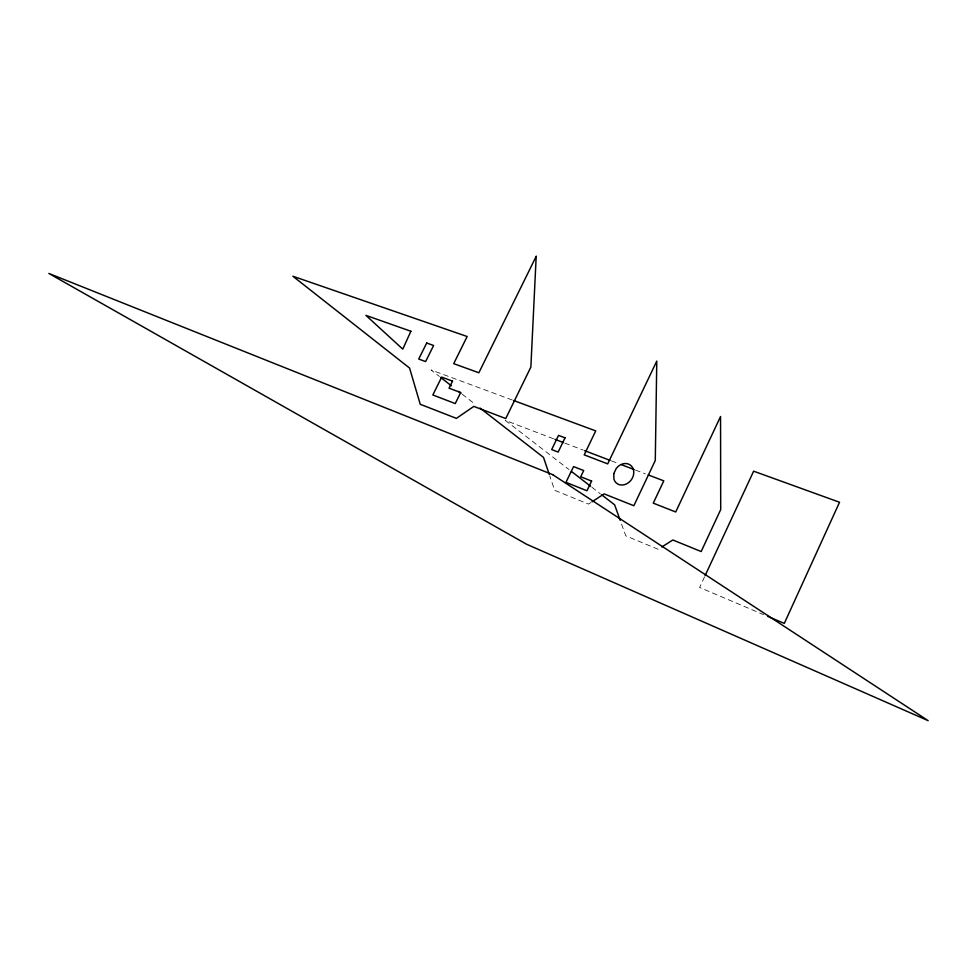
<?xml version="1.0" encoding="UTF-8"?>
<svg xmlns="http://www.w3.org/2000/svg" width="977" height="977" viewBox="0 0 977 977"><rect width="100%" height="100%" fill="white"/><g stroke="black" fill="none" stroke-linecap="round" stroke-linejoin="round"><path stroke-width="0.73" stroke-dasharray="4.88 3.66" d="M704.527 576.894L699.605 587.482L763.745 614.692M590.865 502.557L588.52 504.083L554.643 490.307L549.807 475.994M512.278 400.02L431.028 369.953L439.406 376.475M553.507 438.783L505.427 420.44L569.017 469.583M564.816 443.094L583.196 450.104M611.468 460.9L618.539 463.599M635.514 470.071L645.406 473.845M658.193 549.294L625.793 535.86L620.713 521.742M591.818 487.193L600.22 493.69M462.145 394.146L475.31 404.38"/><path stroke-width="1.47" d="M613.8 473.637L613.91 479.06A11.406 9.452 -54.7 0 0 618.759 484.494C625.304 486.778 632.168 481.282 633.523 474.932A11.406 9.452 -54.7 0 0 629.628 464.588A11.406 9.452 -54.7 0 0 618.368 466.2L616.316 468.325L613.837 473.491M705.138 575.575L753.633 471.183L839.536 502.263L784.299 623.411L767.861 616.426M592.038 501.787L604.14 493.886L633.853 505.732L655.286 460.485L656.776 361.099L607.706 463.88L584.222 454.867L595.726 430.894L513.707 400.546M661.856 546.961L672.835 539.988L701.168 551.541L720.708 509.591L720.55 416.507L675.718 511.985L653.271 503.143L663.786 480.855L648.239 474.92M554.924 439.32L563.399 442.557M584.612 450.653L610.063 460.362M621.372 464.673L634.097 469.534M571.423 471.427L590.621 486.265M601.417 494.606L614.618 504.816L620.2 520.338M440.603 377.403L451.374 385.781M458.555 391.362L460.949 393.218M480.098 408.105L543.505 457.395L549.318 474.566M536.19 256.34L530.865 367.083L505.744 418.547L473.808 406.395L456.406 418.376L420.232 404.27L409.571 368.06L292.856 276.222L467.153 336.503L453.719 363.652L478.864 372.762L536.19 256.34M410.89 331.264L402.768 349.131L365.923 315.376L410.89 331.264M591.61 481.063L586.957 490.772L565.976 482.357L573.56 466.579L583.696 470.548L580.717 476.764L591.61 481.063M565.024 437.843L558.16 452.07L551.687 449.567L558.539 435.388L565.024 437.843M452.522 381.128L449.041 388.174L460.68 392.546L455.258 403.562L432.835 394.977L441.689 377.11L452.522 381.128M426.705 343.025L418.718 359.047L425.618 361.575L433.617 345.492L426.705 343.025M552.726 474.663L48.85 273.438L526.53 544.213L928.15 720.66L552.726 474.663"/></g></svg>
